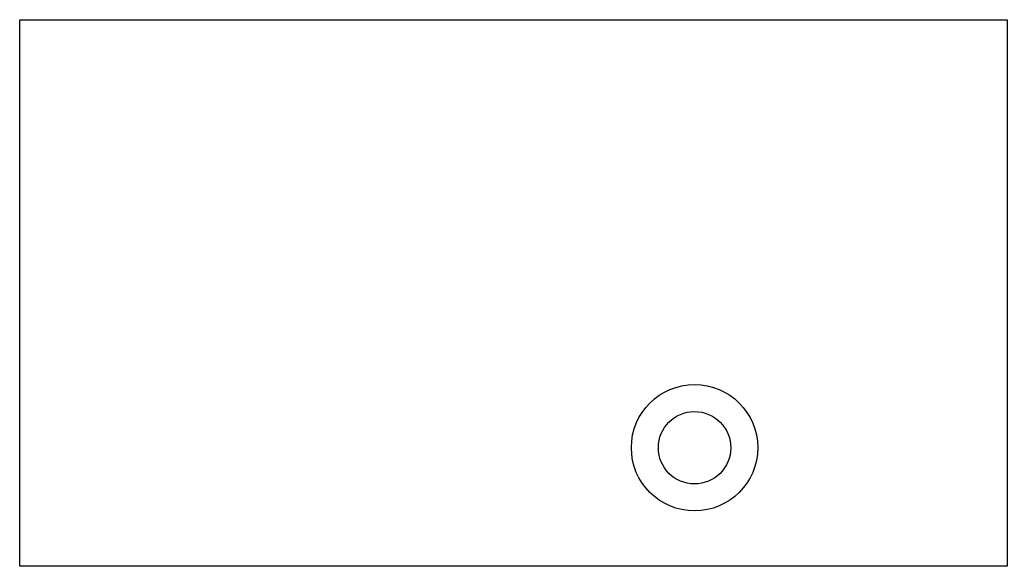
# Model space of a CAD drawing. Extents: x -102 to 48, y -18 to 65.
import ezdxf

# ---------------------------------------------------------------- set-up
doc = ezdxf.new("R2010")
doc.units = 0
doc.layers.get('0').update_dxf_attribs({"linetype": 'continuous'})

# ---------------------------------------------------------------- blocks, each defined once
blk = doc.blocks.new('CUT')
at = {"color": 0}
for p, q in [((-102.5, 65), (47.5, 65)), ((-102.5, -18), (-102.5, 65)), ((47.5, 65), (47.5, -18)), ((47.5, -18), (-102.5, -18))]:
    blk.add_line(p, q, dxfattribs=at)
for radius in [9.6, 9.6, 5.5]:
    blk.add_circle((0, 0), radius, dxfattribs=at)

msp = doc.modelspace()

# ---------------------------------------------------------------- block references
msp.add_blockref('CUT', (0, 0))

doc.saveas('drawing.dxf')
